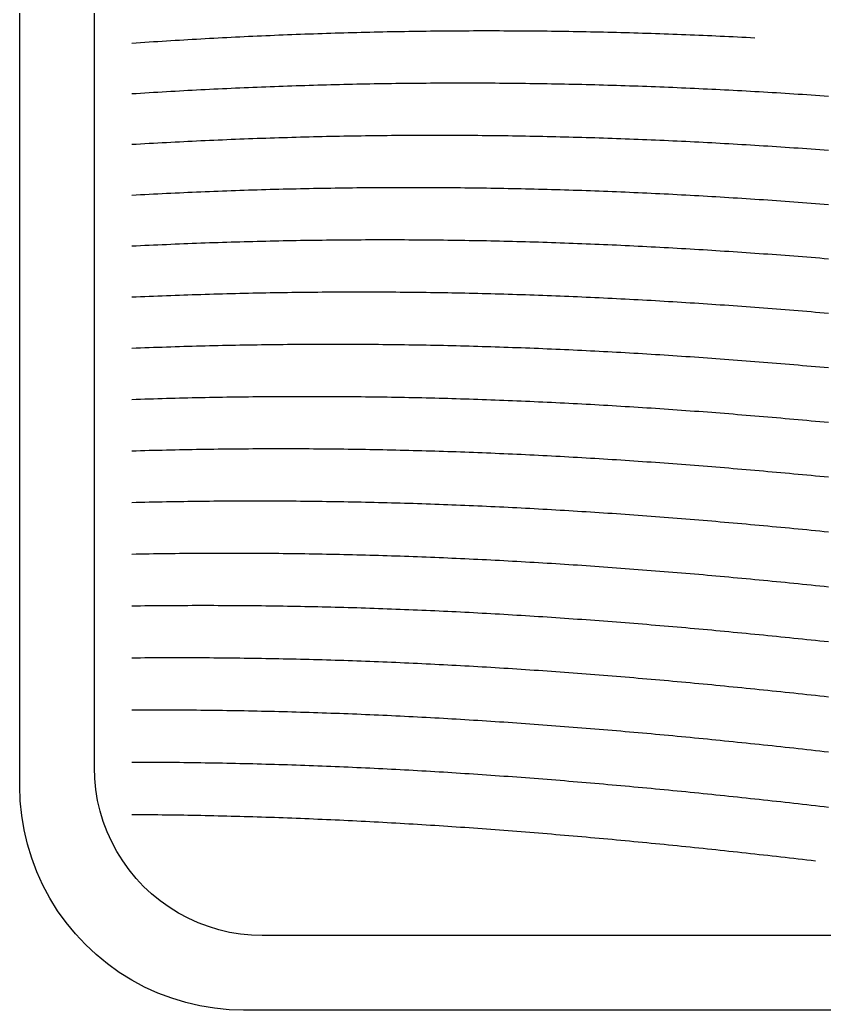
# Model space of a CAD drawing. Header units: millimetres. Extents: x 7 to 193, y 7 to 313.
# Drawn here: x 7 to 50.1, y 7 to 60.1 of the extents above; entities that cross this region are included whole.
import ezdxf

# ---------------------------------------------------------------- set-up
doc = ezdxf.new("R2010")
doc.units = ezdxf.units.MM
doc.layers.add('STUDY_GUIDES', color=7, linetype='Continuous')

msp = doc.modelspace()

# ---------------------------------------------------------------- linework, layer by layer
at = {"layer": 'STUDY_GUIDES'}
for points in [[(181, 7), (19, 7), (18.2152, 7.0257), (17.4337, 7.1027), (16.6589, 7.2306), (15.8942, 7.4089), (15.1427, 7.6368), (14.4078, 7.9134), (13.6925, 8.2375), (13, 8.6077), (12.3332, 9.0224), (11.6949, 9.4798), (11.0879, 9.9779), (10.5147, 10.5147), (9.9779, 11.0879), (9.4798, 11.6949), (9.0224, 12.3332), (8.6077, 13), (8.2375, 13.6925), (7.9134, 14.4078), (7.6368, 15.1427), (7.4089, 15.8942), (7.2306, 16.6589), (7.1027, 17.4337), (7.0257, 18.2152), (7, 19), (7, 301)], [(180, 11), (20, 11), (19.4114, 11.0193), (18.8253, 11.077), (18.2442, 11.1729), (17.6706, 11.3067), (17.107, 11.4776), (16.5558, 11.6851), (16.0194, 11.9281), (15.5, 12.2058), (14.9999, 12.5168), (14.5211, 12.8598), (14.0659, 13.2334), (13.636, 13.636), (13.2334, 14.0659), (12.8598, 14.5211), (12.5168, 14.9999), (12.2058, 15.5), (11.9281, 16.0194), (11.6851, 16.5558), (11.4776, 17.107), (11.3067, 17.6706), (11.1729, 18.2442), (11.077, 18.8253), (11.0193, 19.4114), (11, 20), (11, 300)], [(13, 58.8337), (13.232, 58.8494), (13.464, 58.8649), (13.696, 58.8803), (13.928, 58.8955), (14.16, 58.9105), (14.392, 58.9253), (14.624, 58.94), (14.856, 58.9545), (15.088, 58.9688), (15.32, 58.9829), (15.552, 58.9969), (15.784, 59.0106), (16.016, 59.0242), (16.248, 59.0376), (16.48, 59.0508), (16.712, 59.0639), (16.944, 59.0767), (17.176, 59.0894), (17.408, 59.1019), (17.64, 59.1142), (17.872, 59.1264), (18.104, 59.1383), (18.336, 59.15), (18.568, 59.1616), (18.8, 59.173), (19.032, 59.1842), (19.264, 59.1952), (19.496, 59.206), (19.728, 59.2166), (19.96, 59.2271), (20.192, 59.2373), (20.424, 59.2474), (20.656, 59.2572), (20.888, 59.2669), (21.12, 59.2764), (21.352, 59.2857), (21.584, 59.2948), (21.816, 59.3037), (22.048, 59.3124), (22.28, 59.3209), (22.512, 59.3293), (22.744, 59.3374), (22.976, 59.3453), (23.208, 59.3531), (23.44, 59.3606), (23.672, 59.368), (23.904, 59.3751), (24.136, 59.3821), (24.368, 59.3888), (24.6, 59.3954), (24.832, 59.4018), (25.064, 59.4079), (25.296, 59.4139), (25.528, 59.4197), (25.76, 59.4253), (25.992, 59.4306), (26.224, 59.4358), (26.456, 59.4408), (26.688, 59.4456), (26.92, 59.4501), (27.152, 59.4545), (27.384, 59.4587), (27.616, 59.4627), (27.848, 59.4664), (28.08, 59.47), (28.312, 59.4734), (28.544, 59.4766), (28.776, 59.4795), (29.008, 59.4823), (29.24, 59.4849), (29.472, 59.4873), (29.704, 59.4894), (29.936, 59.4914), (30.168, 59.4932), (30.4, 59.4947), (30.632, 59.4961), (30.864, 59.4972), (31.096, 59.4982), (31.328, 59.4989), (31.56, 59.4995), (31.792, 59.4998), (32.024, 59.5), (32.256, 59.4999), (32.488, 59.4997), (32.72, 59.4992), (32.952, 59.4986), (33.184, 59.4977), (33.416, 59.4966), (33.648, 59.4954), (33.88, 59.4939), (34.112, 59.4922), (34.344, 59.4904), (34.576, 59.4883), (34.808, 59.486), (35.04, 59.4835), (35.272, 59.4809), (35.504, 59.478), (35.736, 59.4749), (35.968, 59.4716), (36.2, 59.4681), (36.432, 59.4645), (36.664, 59.4606), (36.896, 59.4565), (37.128, 59.4522), (37.36, 59.4477), (37.592, 59.443), (37.824, 59.4381), (38.056, 59.4331), (38.288, 59.4278), (38.52, 59.4223), (38.752, 59.4166), (38.984, 59.4107), (39.216, 59.4047), (39.448, 59.3984), (39.68, 59.3919), (39.912, 59.3853), (40.144, 59.3784), (40.376, 59.3713), (40.608, 59.3641), (40.84, 59.3566), (41.072, 59.349), (41.304, 59.3411), (41.536, 59.3331), (41.768, 59.3248), (42, 59.3164), (42.232, 59.3078), (42.464, 59.299), (42.696, 59.29), (42.928, 59.2808), (43.16, 59.2714), (43.392, 59.2618), (43.624, 59.252), (43.856, 59.242), (44.088, 59.2319), (44.32, 59.2215), (44.552, 59.211), (44.784, 59.2002), (45.016, 59.1893), (45.248, 59.1782), (45.48, 59.1669), (45.712, 59.1555), (45.944, 59.1438), (46.176, 59.1319), (46.408, 59.1199)], [(13, 56.1249), (13.232, 56.1395), (13.464, 56.154), (13.696, 56.1683), (13.928, 56.1825), (14.16, 56.1964), (14.392, 56.2102), (14.624, 56.2238), (14.856, 56.2372), (15.088, 56.2504), (15.32, 56.2635), (15.552, 56.2763), (15.784, 56.289), (16.016, 56.3015), (16.248, 56.3138), (16.48, 56.326), (16.712, 56.3379), (16.944, 56.3497), (17.176, 56.3613), (17.408, 56.3726), (17.64, 56.3838), (17.872, 56.3948), (18.104, 56.4057), (18.336, 56.4163), (18.568, 56.4267), (18.8, 56.437), (19.032, 56.4471), (19.264, 56.4569), (19.496, 56.4666), (19.728, 56.4761), (19.96, 56.4854), (20.192, 56.4945), (20.424, 56.5034), (20.656, 56.5121), (20.888, 56.5207), (21.12, 56.529), (21.352, 56.5371), (21.584, 56.5451), (21.816, 56.5528), (22.048, 56.5604), (22.28, 56.5677), (22.512, 56.5749), (22.744, 56.5819), (22.976, 56.5886), (23.208, 56.5952), (23.44, 56.6016), (23.672, 56.6077), (23.904, 56.6137), (24.136, 56.6195), (24.368, 56.6251), (24.6, 56.6305), (24.832, 56.6356), (25.064, 56.6406), (25.296, 56.6454), (25.528, 56.65), (25.76, 56.6544), (25.992, 56.6586), (26.224, 56.6625), (26.456, 56.6663), (26.688, 56.6699), (26.92, 56.6733), (27.152, 56.6765), (27.384, 56.6795), (27.616, 56.6822), (27.848, 56.6848), (28.08, 56.6872), (28.312, 56.6894), (28.544, 56.6913), (28.776, 56.6931), (29.008, 56.6947), (29.24, 56.696), (29.472, 56.6972), (29.704, 56.6982), (29.936, 56.6989), (30.168, 56.6995), (30.4, 56.6998), (30.632, 56.7), (30.864, 56.6999), (31.096, 56.6997), (31.328, 56.6992), (31.56, 56.6986), (31.792, 56.6977), (32.024, 56.6967), (32.256, 56.6954), (32.488, 56.694), (32.72, 56.6923), (32.952, 56.6904), (33.184, 56.6884), (33.416, 56.6861), (33.648, 56.6836), (33.88, 56.6809), (34.112, 56.6781), (34.344, 56.675), (34.576, 56.6717), (34.808, 56.6682), (35.04, 56.6646), (35.272, 56.6607), (35.504, 56.6566), (35.736, 56.6523), (35.968, 56.6479), (36.2, 56.6432), (36.432, 56.6383), (36.664, 56.6332), (36.896, 56.628), (37.128, 56.6225), (37.36, 56.6168), (37.592, 56.6109), (37.824, 56.6049), (38.056, 56.5986), (38.288, 56.5921), (38.52, 56.5855), (38.752, 56.5786), (38.984, 56.5716), (39.216, 56.5643), (39.448, 56.5569), (39.68, 56.5492), (39.912, 56.5414), (40.144, 56.5333), (40.376, 56.5251), (40.608, 56.5167), (40.84, 56.5081), (41.072, 56.4993), (41.304, 56.4902), (41.536, 56.4811), (41.768, 56.4717), (42, 56.4621), (42.232, 56.4523), (42.464, 56.4423), (42.696, 56.4322), (42.928, 56.4218), (43.16, 56.4113), (43.392, 56.4006), (43.624, 56.3897), (43.856, 56.3786), (44.088, 56.3673), (44.32, 56.3558), (44.552, 56.3442), (44.784, 56.3323), (45.016, 56.3203), (45.248, 56.3081), (45.48, 56.2957), (45.712, 56.2831), (45.944, 56.2703), (46.176, 56.2573), (46.408, 56.2442), (46.64, 56.2309), (46.872, 56.2174), (47.104, 56.2037), (47.336, 56.1899), (47.568, 56.1758), (47.8, 56.1616), (48.032, 56.1472), (48.264, 56.1326), (48.496, 56.1179), (48.728, 56.103), (48.96, 56.0879), (49.192, 56.0726), (49.424, 56.0572), (49.656, 56.0415), (49.888, 56.0257), (50.12, 56.0098), (50.352, 55.9936)], [(13, 53.4098), (13.232, 53.4234), (13.464, 53.4368), (13.696, 53.45), (13.928, 53.4631), (14.16, 53.4759), (14.392, 53.4886), (14.624, 53.5011), (14.856, 53.5135), (15.088, 53.5256), (15.32, 53.5375), (15.552, 53.5493), (15.784, 53.5609), (16.016, 53.5723), (16.248, 53.5835), (16.48, 53.5945), (16.712, 53.6053), (16.944, 53.616), (17.176, 53.6264), (17.408, 53.6367), (17.64, 53.6467), (17.872, 53.6566), (18.104, 53.6663), (18.336, 53.6758), (18.568, 53.6851), (18.8, 53.6942), (19.032, 53.7031), (19.264, 53.7119), (19.496, 53.7204), (19.728, 53.7287), (19.96, 53.7369), (20.192, 53.7448), (20.424, 53.7526), (20.656, 53.7602), (20.888, 53.7675), (21.12, 53.7747), (21.352, 53.7816), (21.584, 53.7884), (21.816, 53.795), (22.048, 53.8014), (22.28, 53.8076), (22.512, 53.8135), (22.744, 53.8193), (22.976, 53.8249), (23.208, 53.8303), (23.44, 53.8355), (23.672, 53.8405), (23.904, 53.8453), (24.136, 53.8499), (24.368, 53.8542), (24.6, 53.8584), (24.832, 53.8624), (25.064, 53.8662), (25.296, 53.8698), (25.528, 53.8732), (25.76, 53.8764), (25.992, 53.8794), (26.224, 53.8821), (26.456, 53.8847), (26.688, 53.8871), (26.92, 53.8893), (27.152, 53.8913), (27.384, 53.893), (27.616, 53.8946), (27.848, 53.896), (28.08, 53.8972), (28.312, 53.8981), (28.544, 53.8989), (28.776, 53.8995), (29.008, 53.8998), (29.24, 53.9), (29.472, 53.8999), (29.704, 53.8997), (29.936, 53.8993), (30.168, 53.8986), (30.4, 53.8978), (30.632, 53.8967), (30.864, 53.8955), (31.096, 53.894), (31.328, 53.8923), (31.56, 53.8905), (31.792, 53.8884), (32.024, 53.8862), (32.256, 53.8837), (32.488, 53.881), (32.72, 53.8782), (32.952, 53.8751), (33.184, 53.8718), (33.416, 53.8684), (33.648, 53.8647), (33.88, 53.8608), (34.112, 53.8567), (34.344, 53.8525), (34.576, 53.848), (34.808, 53.8433), (35.04, 53.8385), (35.272, 53.8334), (35.504, 53.8281), (35.736, 53.8227), (35.968, 53.817), (36.2, 53.8111), (36.432, 53.8051), (36.664, 53.7988), (36.896, 53.7923), (37.128, 53.7857), (37.36, 53.7788), (37.592, 53.7718), (37.824, 53.7645), (38.056, 53.7571), (38.288, 53.7495), (38.52, 53.7416), (38.752, 53.7336), (38.984, 53.7254), (39.216, 53.7169), (39.448, 53.7083), (39.68, 53.6995), (39.912, 53.6905), (40.144, 53.6813), (40.376, 53.672), (40.608, 53.6624), (40.84, 53.6526), (41.072, 53.6427), (41.304, 53.6325), (41.536, 53.6222), (41.768, 53.6116), (42, 53.6009), (42.232, 53.59), (42.464, 53.5789), (42.696, 53.5677), (42.928, 53.5562), (43.16, 53.5445), (43.392, 53.5327), (43.624, 53.5207), (43.856, 53.5084), (44.088, 53.4961), (44.32, 53.4835), (44.552, 53.4707), (44.784, 53.4578), (45.016, 53.4446), (45.248, 53.4313), (45.48, 53.4178), (45.712, 53.4042), (45.944, 53.3903), (46.176, 53.3763), (46.408, 53.3621), (46.64, 53.3477), (46.872, 53.3331), (47.104, 53.3184), (47.336, 53.3034), (47.568, 53.2884), (47.8, 53.2731), (48.032, 53.2576), (48.264, 53.242), (48.496, 53.2262), (48.728, 53.2103), (48.96, 53.1941), (49.192, 53.1778), (49.424, 53.1614), (49.656, 53.1447), (49.888, 53.1279), (50.12, 53.111), (50.352, 53.0938)], [(13, 50.6882), (13.232, 50.7007), (13.464, 50.7131), (13.696, 50.7252), (13.928, 50.7372), (14.16, 50.7489), (14.392, 50.7605), (14.624, 50.7719), (14.856, 50.7831), (15.088, 50.7942), (15.32, 50.805), (15.552, 50.8156), (15.784, 50.8261), (16.016, 50.8364), (16.248, 50.8464), (16.48, 50.8563), (16.712, 50.866), (16.944, 50.8755), (17.176, 50.8848), (17.408, 50.8939), (17.64, 50.9029), (17.872, 50.9116), (18.104, 50.9201), (18.336, 50.9285), (18.568, 50.9366), (18.8, 50.9446), (19.032, 50.9523), (19.264, 50.9599), (19.496, 50.9673), (19.728, 50.9745), (19.96, 50.9814), (20.192, 50.9882), (20.424, 50.9948), (20.656, 51.0012), (20.888, 51.0074), (21.12, 51.0134), (21.352, 51.0191), (21.584, 51.0247), (21.816, 51.0301), (22.048, 51.0353), (22.28, 51.0403), (22.512, 51.0451), (22.744, 51.0497), (22.976, 51.0541), (23.208, 51.0583), (23.44, 51.0623), (23.672, 51.0661), (23.904, 51.0697), (24.136, 51.0731), (24.368, 51.0763), (24.6, 51.0793), (24.832, 51.0821), (25.064, 51.0846), (25.296, 51.087), (25.528, 51.0892), (25.76, 51.0912), (25.992, 51.093), (26.224, 51.0946), (26.456, 51.096), (26.688, 51.0971), (26.92, 51.0981), (27.152, 51.0989), (27.384, 51.0995), (27.616, 51.0998), (27.848, 51.1), (28.08, 51.1), (28.312, 51.0997), (28.544, 51.0993), (28.776, 51.0986), (29.008, 51.0978), (29.24, 51.0967), (29.472, 51.0955), (29.704, 51.0941), (29.936, 51.0924), (30.168, 51.0905), (30.4, 51.0885), (30.632, 51.0862), (30.864, 51.0838), (31.096, 51.0811), (31.328, 51.0783), (31.56, 51.0752), (31.792, 51.0719), (32.024, 51.0685), (32.256, 51.0648), (32.488, 51.0609), (32.72, 51.0569), (32.952, 51.0526), (33.184, 51.0481), (33.416, 51.0435), (33.648, 51.0386), (33.88, 51.0336), (34.112, 51.0283), (34.344, 51.0228), (34.576, 51.0172), (34.808, 51.0113), (35.04, 51.0053), (35.272, 50.999), (35.504, 50.9925), (35.736, 50.9859), (35.968, 50.979), (36.2, 50.972), (36.432, 50.9648), (36.664, 50.9573), (36.896, 50.9497), (37.128, 50.9419), (37.36, 50.9338), (37.592, 50.9256), (37.824, 50.9172), (38.056, 50.9086), (38.288, 50.8998), (38.52, 50.8908), (38.752, 50.8816), (38.984, 50.8723), (39.216, 50.8627), (39.448, 50.8529), (39.68, 50.843), (39.912, 50.8328), (40.144, 50.8225), (40.376, 50.812), (40.608, 50.8013), (40.84, 50.7904), (41.072, 50.7793), (41.304, 50.768), (41.536, 50.7566), (41.768, 50.7449), (42, 50.7331), (42.232, 50.721), (42.464, 50.7088), (42.696, 50.6964), (42.928, 50.6839), (43.16, 50.6711), (43.392, 50.6582), (43.624, 50.645), (43.856, 50.6317), (44.088, 50.6183), (44.32, 50.6046), (44.552, 50.5907), (44.784, 50.5767), (45.016, 50.5625), (45.248, 50.5481), (45.48, 50.5336), (45.712, 50.5188), (45.944, 50.5039), (46.176, 50.4888), (46.408, 50.4736), (46.64, 50.4581), (46.872, 50.4425), (47.104, 50.4267), (47.336, 50.4108), (47.568, 50.3947), (47.8, 50.3784), (48.032, 50.3619), (48.264, 50.3453), (48.496, 50.3285), (48.728, 50.3115), (48.96, 50.2944), (49.192, 50.2771), (49.424, 50.2596), (49.656, 50.242), (49.888, 50.2242), (50.12, 50.2062), (50.352, 50.1881)], [(13, 47.9602), (13.232, 47.9716), (13.464, 47.9828), (13.696, 47.9938), (13.928, 48.0046), (14.16, 48.0153), (14.392, 48.0258), (14.624, 48.036), (14.856, 48.0461), (15.088, 48.056), (15.32, 48.0657), (15.552, 48.0752), (15.784, 48.0845), (16.016, 48.0937), (16.248, 48.1026), (16.48, 48.1113), (16.712, 48.1199), (16.944, 48.1282), (17.176, 48.1364), (17.408, 48.1443), (17.64, 48.1521), (17.872, 48.1597), (18.104, 48.1671), (18.336, 48.1742), (18.568, 48.1812), (18.8, 48.188), (19.032, 48.1946), (19.264, 48.201), (19.496, 48.2072), (19.728, 48.2132), (19.96, 48.219), (20.192, 48.2246), (20.424, 48.23), (20.656, 48.2352), (20.888, 48.2402), (21.12, 48.245), (21.352, 48.2496), (21.584, 48.254), (21.816, 48.2582), (22.048, 48.2622), (22.28, 48.266), (22.512, 48.2696), (22.744, 48.273), (22.976, 48.2762), (23.208, 48.2792), (23.44, 48.282), (23.672, 48.2846), (23.904, 48.287), (24.136, 48.2892), (24.368, 48.2911), (24.6, 48.2929), (24.832, 48.2945), (25.064, 48.2959), (25.296, 48.2971), (25.528, 48.2981), (25.76, 48.2989), (25.992, 48.2994), (26.224, 48.2998), (26.456, 48.3), (26.688, 48.3), (26.92, 48.2997), (27.152, 48.2993), (27.384, 48.2987), (27.616, 48.2978), (27.848, 48.2968), (28.08, 48.2955), (28.312, 48.2941), (28.544, 48.2925), (28.776, 48.2906), (29.008, 48.2886), (29.24, 48.2863), (29.472, 48.2839), (29.704, 48.2812), (29.936, 48.2784), (30.168, 48.2753), (30.4, 48.272), (30.632, 48.2686), (30.864, 48.2649), (31.096, 48.2611), (31.328, 48.257), (31.56, 48.2528), (31.792, 48.2483), (32.024, 48.2436), (32.256, 48.2388), (32.488, 48.2337), (32.72, 48.2285), (32.952, 48.223), (33.184, 48.2174), (33.416, 48.2115), (33.648, 48.2054), (33.88, 48.1992), (34.112, 48.1928), (34.344, 48.1861), (34.576, 48.1793), (34.808, 48.1722), (35.04, 48.165), (35.272, 48.1576), (35.504, 48.1499), (35.736, 48.1421), (35.968, 48.1341), (36.2, 48.1259), (36.432, 48.1175), (36.664, 48.1089), (36.896, 48.1001), (37.128, 48.0911), (37.36, 48.0819), (37.592, 48.0726), (37.824, 48.063), (38.056, 48.0532), (38.288, 48.0433), (38.52, 48.0332), (38.752, 48.0228), (38.984, 48.0123), (39.216, 48.0016), (39.448, 47.9907), (39.68, 47.9796), (39.912, 47.9684), (40.144, 47.9569), (40.376, 47.9453), (40.608, 47.9334), (40.84, 47.9214), (41.072, 47.9092), (41.304, 47.8968), (41.536, 47.8843), (41.768, 47.8715), (42, 47.8586), (42.232, 47.8455), (42.464, 47.8322), (42.696, 47.8187), (42.928, 47.805), (43.16, 47.7912), (43.392, 47.7772), (43.624, 47.763), (43.856, 47.7486), (44.088, 47.734), (44.32, 47.7193), (44.552, 47.7044), (44.784, 47.6893), (45.016, 47.6741), (45.248, 47.6586), (45.48, 47.643), (45.712, 47.6272), (45.944, 47.6113), (46.176, 47.5952), (46.408, 47.5789), (46.64, 47.5624), (46.872, 47.5458), (47.104, 47.529), (47.336, 47.512), (47.568, 47.4949), (47.8, 47.4776), (48.032, 47.4601), (48.264, 47.4425), (48.496, 47.4247), (48.728, 47.4068), (48.96, 47.3887), (49.192, 47.3704), (49.424, 47.3519), (49.656, 47.3333), (49.888, 47.3146), (50.12, 47.2957), (50.352, 47.2766)], [(13, 45.2254), (13.232, 45.2357), (13.464, 45.2458), (13.696, 45.2557), (13.928, 45.2654), (14.16, 45.2749), (14.392, 45.2842), (14.624, 45.2934), (14.856, 45.3023), (15.088, 45.3111), (15.32, 45.3196), (15.552, 45.328), (15.784, 45.3361), (16.016, 45.3441), (16.248, 45.3519), (16.48, 45.3594), (16.712, 45.3668), (16.944, 45.374), (17.176, 45.381), (17.408, 45.3878), (17.64, 45.3944), (17.872, 45.4008), (18.104, 45.407), (18.336, 45.413), (18.568, 45.4188), (18.8, 45.4244), (19.032, 45.4298), (19.264, 45.435), (19.496, 45.44), (19.728, 45.4448), (19.96, 45.4494), (20.192, 45.4538), (20.424, 45.458), (20.656, 45.4621), (20.888, 45.4659), (21.12, 45.4695), (21.352, 45.4729), (21.584, 45.4761), (21.816, 45.4791), (22.048, 45.4819), (22.28, 45.4845), (22.512, 45.4869), (22.744, 45.4891), (22.976, 45.4911), (23.208, 45.4929), (23.44, 45.4945), (23.672, 45.4959), (23.904, 45.4971), (24.136, 45.4981), (24.368, 45.4988), (24.6, 45.4994), (24.832, 45.4998), (25.064, 45.5), (25.296, 45.5), (25.528, 45.4997), (25.76, 45.4993), (25.992, 45.4987), (26.224, 45.4979), (26.456, 45.4968), (26.688, 45.4956), (26.92, 45.4941), (27.152, 45.4925), (27.384, 45.4907), (27.616, 45.4886), (27.848, 45.4864), (28.08, 45.4839), (28.312, 45.4813), (28.544, 45.4784), (28.776, 45.4754), (29.008, 45.4721), (29.24, 45.4687), (29.472, 45.465), (29.704, 45.4612), (29.936, 45.4571), (30.168, 45.4529), (30.4, 45.4484), (30.632, 45.4438), (30.864, 45.4389), (31.096, 45.4339), (31.328, 45.4286), (31.56, 45.4232), (31.792, 45.4175), (32.024, 45.4117), (32.256, 45.4056), (32.488, 45.3994), (32.72, 45.393), (32.952, 45.3863), (33.184, 45.3795), (33.416, 45.3725), (33.648, 45.3652), (33.88, 45.3578), (34.112, 45.3502), (34.344, 45.3424), (34.576, 45.3344), (34.808, 45.3262), (35.04, 45.3178), (35.272, 45.3092), (35.504, 45.3004), (35.736, 45.2914), (35.968, 45.2822), (36.2, 45.2729), (36.432, 45.2633), (36.664, 45.2536), (36.896, 45.2436), (37.128, 45.2335), (37.36, 45.2232), (37.592, 45.2127), (37.824, 45.202), (38.056, 45.1911), (38.288, 45.18), (38.52, 45.1687), (38.752, 45.1573), (38.984, 45.1456), (39.216, 45.1338), (39.448, 45.1218), (39.68, 45.1096), (39.912, 45.0972), (40.144, 45.0847), (40.376, 45.0719), (40.608, 45.059), (40.84, 45.0459), (41.072, 45.0326), (41.304, 45.0191), (41.536, 45.0055), (41.768, 44.9916), (42, 44.9776), (42.232, 44.9634), (42.464, 44.949), (42.696, 44.9345), (42.928, 44.9198), (43.16, 44.9049), (43.392, 44.8898), (43.624, 44.8745), (43.856, 44.8591), (44.088, 44.8435), (44.32, 44.8277), (44.552, 44.8118), (44.784, 44.7957), (45.016, 44.7794), (45.248, 44.7629), (45.48, 44.7463), (45.712, 44.7295), (45.944, 44.7126), (46.176, 44.6954), (46.408, 44.6782), (46.64, 44.6607), (46.872, 44.6431), (47.104, 44.6253), (47.336, 44.6073), (47.568, 44.5892), (47.8, 44.571), (48.032, 44.5525), (48.264, 44.5339), (48.496, 44.5152), (48.728, 44.4963), (48.96, 44.4772), (49.192, 44.458), (49.424, 44.4386), (49.656, 44.4191), (49.888, 44.3994), (50.12, 44.3796), (50.352, 44.3596)], [(13, 42.4839), (13.232, 42.4931), (13.464, 42.502), (13.696, 42.5108), (13.928, 42.5193), (14.16, 42.5277), (14.392, 42.5359), (14.624, 42.5438), (14.856, 42.5516), (15.088, 42.5592), (15.32, 42.5666), (15.552, 42.5738), (15.784, 42.5808), (16.016, 42.5876), (16.248, 42.5942), (16.48, 42.6006), (16.712, 42.6068), (16.944, 42.6128), (17.176, 42.6186), (17.408, 42.6242), (17.64, 42.6296), (17.872, 42.6348), (18.104, 42.6399), (18.336, 42.6447), (18.568, 42.6493), (18.8, 42.6537), (19.032, 42.6579), (19.264, 42.6619), (19.496, 42.6657), (19.728, 42.6694), (19.96, 42.6728), (20.192, 42.676), (20.424, 42.679), (20.656, 42.6818), (20.888, 42.6844), (21.12, 42.6868), (21.352, 42.689), (21.584, 42.691), (21.816, 42.6928), (22.048, 42.6944), (22.28, 42.6958), (22.512, 42.697), (22.744, 42.698), (22.976, 42.6988), (23.208, 42.6994), (23.44, 42.6998), (23.672, 42.7), (23.904, 42.7), (24.136, 42.6997), (24.368, 42.6993), (24.6, 42.6987), (24.832, 42.6979), (25.064, 42.6969), (25.296, 42.6956), (25.528, 42.6942), (25.76, 42.6926), (25.992, 42.6907), (26.224, 42.6887), (26.456, 42.6865), (26.688, 42.684), (26.92, 42.6814), (27.152, 42.6785), (27.384, 42.6755), (27.616, 42.6723), (27.848, 42.6688), (28.08, 42.6652), (28.312, 42.6613), (28.544, 42.6573), (28.776, 42.653), (29.008, 42.6486), (29.24, 42.6439), (29.472, 42.6391), (29.704, 42.634), (29.936, 42.6288), (30.168, 42.6234), (30.4, 42.6177), (30.632, 42.6119), (30.864, 42.6058), (31.096, 42.5996), (31.328, 42.5932), (31.56, 42.5865), (31.792, 42.5797), (32.024, 42.5727), (32.256, 42.5655), (32.488, 42.558), (32.72, 42.5504), (32.952, 42.5426), (33.184, 42.5346), (33.416, 42.5264), (33.648, 42.518), (33.88, 42.5094), (34.112, 42.5007), (34.344, 42.4917), (34.576, 42.4825), (34.808, 42.4732), (35.04, 42.4636), (35.272, 42.4539), (35.504, 42.4439), (35.736, 42.4338), (35.968, 42.4235), (36.2, 42.413), (36.432, 42.4023), (36.664, 42.3914), (36.896, 42.3804), (37.128, 42.3691), (37.36, 42.3576), (37.592, 42.346), (37.824, 42.3342), (38.056, 42.3222), (38.288, 42.31), (38.52, 42.2976), (38.752, 42.2851), (38.984, 42.2723), (39.216, 42.2594), (39.448, 42.2463), (39.68, 42.233), (39.912, 42.2195), (40.144, 42.2059), (40.376, 42.1921), (40.608, 42.1781), (40.84, 42.1639), (41.072, 42.1495), (41.304, 42.135), (41.536, 42.1202), (41.768, 42.1053), (42, 42.0903), (42.232, 42.075), (42.464, 42.0596), (42.696, 42.044), (42.928, 42.0283), (43.16, 42.0123), (43.392, 41.9962), (43.624, 41.9799), (43.856, 41.9635), (44.088, 41.9469), (44.32, 41.9301), (44.552, 41.9131), (44.784, 41.896), (45.016, 41.8787), (45.248, 41.8613), (45.48, 41.8436), (45.712, 41.8259), (45.944, 41.8079), (46.176, 41.7898), (46.408, 41.7715), (46.64, 41.7531), (46.872, 41.7345), (47.104, 41.7158), (47.336, 41.6969), (47.568, 41.6778), (47.8, 41.6586), (48.032, 41.6392), (48.264, 41.6197), (48.496, 41.6), (48.728, 41.5802), (48.96, 41.5602), (49.192, 41.5401), (49.424, 41.5198), (49.656, 41.4993), (49.888, 41.4788), (50.12, 41.458), (50.352, 41.4372)], [(13, 39.7356), (13.232, 39.7436), (13.464, 39.7514), (13.696, 39.759), (13.928, 39.7664), (14.16, 39.7736), (14.392, 39.7806), (14.624, 39.7874), (14.856, 39.794), (15.088, 39.8004), (15.32, 39.8066), (15.552, 39.8126), (15.784, 39.8184), (16.016, 39.824), (16.248, 39.8295), (16.48, 39.8347), (16.712, 39.8397), (16.944, 39.8445), (17.176, 39.8491), (17.408, 39.8536), (17.64, 39.8578), (17.872, 39.8618), (18.104, 39.8656), (18.336, 39.8692), (18.568, 39.8727), (18.8, 39.8759), (19.032, 39.8789), (19.264, 39.8817), (19.496, 39.8843), (19.728, 39.8867), (19.96, 39.889), (20.192, 39.891), (20.424, 39.8928), (20.656, 39.8944), (20.888, 39.8958), (21.12, 39.897), (21.352, 39.898), (21.584, 39.8988), (21.816, 39.8994), (22.048, 39.8998), (22.28, 39.9), (22.512, 39.9), (22.744, 39.8998), (22.976, 39.8993), (23.208, 39.8987), (23.44, 39.8979), (23.672, 39.8969), (23.904, 39.8957), (24.136, 39.8942), (24.368, 39.8926), (24.6, 39.8908), (24.832, 39.8888), (25.064, 39.8865), (25.296, 39.8841), (25.528, 39.8815), (25.76, 39.8786), (25.992, 39.8756), (26.224, 39.8724), (26.456, 39.8689), (26.688, 39.8653), (26.92, 39.8614), (27.152, 39.8574), (27.384, 39.8532), (27.616, 39.8487), (27.848, 39.8441), (28.08, 39.8392), (28.312, 39.8342), (28.544, 39.829), (28.776, 39.8235), (29.008, 39.8179), (29.24, 39.8121), (29.472, 39.806), (29.704, 39.7998), (29.936, 39.7934), (30.168, 39.7867), (30.4, 39.7799), (30.632, 39.7729), (30.864, 39.7657), (31.096, 39.7583), (31.328, 39.7507), (31.56, 39.7429), (31.792, 39.7349), (32.024, 39.7267), (32.256, 39.7183), (32.488, 39.7097), (32.72, 39.7009), (32.952, 39.692), (33.184, 39.6828), (33.416, 39.6735), (33.648, 39.6639), (33.88, 39.6542), (34.112, 39.6443), (34.344, 39.6341), (34.576, 39.6238), (34.808, 39.6133), (35.04, 39.6026), (35.272, 39.5918), (35.504, 39.5807), (35.736, 39.5695), (35.968, 39.558), (36.2, 39.5464), (36.432, 39.5346), (36.664, 39.5226), (36.896, 39.5104), (37.128, 39.498), (37.36, 39.4855), (37.592, 39.4727), (37.824, 39.4598), (38.056, 39.4467), (38.288, 39.4334), (38.52, 39.42), (38.752, 39.4063), (38.984, 39.3925), (39.216, 39.3785), (39.448, 39.3643), (39.68, 39.35), (39.912, 39.3354), (40.144, 39.3207), (40.376, 39.3058), (40.608, 39.2908), (40.84, 39.2755), (41.072, 39.2601), (41.304, 39.2445), (41.536, 39.2288), (41.768, 39.2128), (42, 39.1967), (42.232, 39.1804), (42.464, 39.164), (42.696, 39.1474), (42.928, 39.1306), (43.16, 39.1137), (43.392, 39.0965), (43.624, 39.0793), (43.856, 39.0618), (44.088, 39.0442), (44.32, 39.0264), (44.552, 39.0085), (44.784, 38.9904), (45.016, 38.9721), (45.248, 38.9537), (45.48, 38.9351), (45.712, 38.9164), (45.944, 38.8975), (46.176, 38.8784), (46.408, 38.8592), (46.64, 38.8398), (46.872, 38.8203), (47.104, 38.8006), (47.336, 38.7808), (47.568, 38.7608), (47.8, 38.7407), (48.032, 38.7204), (48.264, 38.7), (48.496, 38.6794), (48.728, 38.6587), (48.96, 38.6378), (49.192, 38.6168), (49.424, 38.5956), (49.656, 38.5743), (49.888, 38.5529), (50.12, 38.5313), (50.352, 38.5096)], [(13, 36.9803), (13.232, 36.9871), (13.464, 36.9938), (13.696, 37.0002), (13.928, 37.0064), (14.16, 37.0124), (14.392, 37.0182), (14.624, 37.0239), (14.856, 37.0293), (15.088, 37.0345), (15.32, 37.0395), (15.552, 37.0444), (15.784, 37.049), (16.016, 37.0534), (16.248, 37.0577), (16.48, 37.0617), (16.712, 37.0655), (16.944, 37.0691), (17.176, 37.0726), (17.408, 37.0758), (17.64, 37.0788), (17.872, 37.0816), (18.104, 37.0843), (18.336, 37.0867), (18.568, 37.0889), (18.8, 37.0909), (19.032, 37.0927), (19.264, 37.0943), (19.496, 37.0957), (19.728, 37.097), (19.96, 37.098), (20.192, 37.0988), (20.424, 37.0994), (20.656, 37.0998), (20.888, 37.1), (21.12, 37.1), (21.352, 37.0998), (21.584, 37.0994), (21.816, 37.0988), (22.048, 37.0979), (22.28, 37.0969), (22.512, 37.0957), (22.744, 37.0943), (22.976, 37.0927), (23.208, 37.0909), (23.44, 37.0888), (23.672, 37.0866), (23.904, 37.0842), (24.136, 37.0816), (24.368, 37.0787), (24.6, 37.0757), (24.832, 37.0725), (25.064, 37.069), (25.296, 37.0654), (25.528, 37.0616), (25.76, 37.0575), (25.992, 37.0533), (26.224, 37.0489), (26.456, 37.0442), (26.688, 37.0394), (26.92, 37.0344), (27.152, 37.0291), (27.384, 37.0237), (27.616, 37.0181), (27.848, 37.0123), (28.08, 37.0062), (28.312, 37), (28.544, 36.9936), (28.776, 36.987), (29.008, 36.9801), (29.24, 36.9731), (29.472, 36.9659), (29.704, 36.9585), (29.936, 36.9509), (30.168, 36.9431), (30.4, 36.9351), (30.632, 36.9269), (30.864, 36.9186), (31.096, 36.91), (31.328, 36.9012), (31.56, 36.8923), (31.792, 36.8831), (32.024, 36.8738), (32.256, 36.8642), (32.488, 36.8545), (32.72, 36.8446), (32.952, 36.8345), (33.184, 36.8242), (33.416, 36.8137), (33.648, 36.803), (33.88, 36.7921), (34.112, 36.7811), (34.344, 36.7698), (34.576, 36.7584), (34.808, 36.7468), (35.04, 36.735), (35.272, 36.723), (35.504, 36.7108), (35.736, 36.6984), (35.968, 36.6859), (36.2, 36.6731), (36.432, 36.6602), (36.664, 36.6471), (36.896, 36.6339), (37.128, 36.6204), (37.36, 36.6068), (37.592, 36.5929), (37.824, 36.579), (38.056, 36.5648), (38.288, 36.5504), (38.52, 36.5359), (38.752, 36.5212), (38.984, 36.5063), (39.216, 36.4912), (39.448, 36.476), (39.68, 36.4606), (39.912, 36.445), (40.144, 36.4293), (40.376, 36.4133), (40.608, 36.3972), (40.84, 36.381), (41.072, 36.3645), (41.304, 36.3479), (41.536, 36.3311), (41.768, 36.3142), (42, 36.2971), (42.232, 36.2798), (42.464, 36.2624), (42.696, 36.2448), (42.928, 36.227), (43.16, 36.2091), (43.392, 36.191), (43.624, 36.1727), (43.856, 36.1543), (44.088, 36.1357), (44.32, 36.117), (44.552, 36.0981), (44.784, 36.079), (45.016, 36.0598), (45.248, 36.0405), (45.48, 36.0209), (45.712, 36.0013), (45.944, 35.9814), (46.176, 35.9615), (46.408, 35.9413), (46.64, 35.9211), (46.872, 35.9006), (47.104, 35.8801), (47.336, 35.8594), (47.568, 35.8385), (47.8, 35.8175), (48.032, 35.7963), (48.264, 35.775), (48.496, 35.7536), (48.728, 35.732), (48.96, 35.7103), (49.192, 35.6884), (49.424, 35.6664), (49.656, 35.6442), (49.888, 35.622), (50.12, 35.5996), (50.352, 35.577)], [(13, 34.2181), (13.232, 34.2237), (13.464, 34.2291), (13.696, 34.2344), (13.928, 34.2394), (14.16, 34.2442), (14.392, 34.2489), (14.624, 34.2533), (14.856, 34.2575), (15.088, 34.2616), (15.32, 34.2654), (15.552, 34.269), (15.784, 34.2725), (16.016, 34.2757), (16.248, 34.2787), (16.48, 34.2815), (16.712, 34.2842), (16.944, 34.2866), (17.176, 34.2888), (17.408, 34.2908), (17.64, 34.2927), (17.872, 34.2943), (18.104, 34.2957), (18.336, 34.2969), (18.568, 34.2979), (18.8, 34.2987), (19.032, 34.2994), (19.264, 34.2998), (19.496, 34.3), (19.728, 34.3), (19.96, 34.2998), (20.192, 34.2994), (20.424, 34.2988), (20.656, 34.298), (20.888, 34.297), (21.12, 34.2958), (21.352, 34.2943), (21.584, 34.2927), (21.816, 34.2909), (22.048, 34.2889), (22.28, 34.2867), (22.512, 34.2843), (22.744, 34.2816), (22.976, 34.2788), (23.208, 34.2758), (23.44, 34.2726), (23.672, 34.2691), (23.904, 34.2655), (24.136, 34.2617), (24.368, 34.2577), (24.6, 34.2534), (24.832, 34.249), (25.064, 34.2444), (25.296, 34.2396), (25.528, 34.2345), (25.76, 34.2293), (25.992, 34.2239), (26.224, 34.2183), (26.456, 34.2124), (26.688, 34.2064), (26.92, 34.2002), (27.152, 34.1938), (27.384, 34.1872), (27.616, 34.1804), (27.848, 34.1734), (28.08, 34.1662), (28.312, 34.1588), (28.544, 34.1512), (28.776, 34.1434), (29.008, 34.1354), (29.24, 34.1272), (29.472, 34.1188), (29.704, 34.1103), (29.936, 34.1015), (30.168, 34.0925), (30.4, 34.0834), (30.632, 34.0741), (30.864, 34.0645), (31.096, 34.0548), (31.328, 34.0449), (31.56, 34.0348), (31.792, 34.0245), (32.024, 34.014), (32.256, 34.0033), (32.488, 33.9925), (32.72, 33.9814), (32.952, 33.9702), (33.184, 33.9587), (33.416, 33.9471), (33.648, 33.9353), (33.88, 33.9233), (34.112, 33.9112), (34.344, 33.8988), (34.576, 33.8863), (34.808, 33.8736), (35.04, 33.8606), (35.272, 33.8476), (35.504, 33.8343), (35.736, 33.8208), (35.968, 33.8072), (36.2, 33.7934), (36.432, 33.7794), (36.664, 33.7652), (36.896, 33.7509), (37.128, 33.7364), (37.36, 33.7217), (37.592, 33.7068), (37.824, 33.6917), (38.056, 33.6765), (38.288, 33.6611), (38.52, 33.6455), (38.752, 33.6298), (38.984, 33.6138), (39.216, 33.5977), (39.448, 33.5815), (39.68, 33.565), (39.912, 33.5484), (40.144, 33.5317), (40.376, 33.5147), (40.608, 33.4976), (40.84, 33.4804), (41.072, 33.4629), (41.304, 33.4453), (41.536, 33.4276), (41.768, 33.4096), (42, 33.3915), (42.232, 33.3733), (42.464, 33.3549), (42.696, 33.3363), (42.928, 33.3176), (43.16, 33.2987), (43.392, 33.2796), (43.624, 33.2604), (43.856, 33.2411), (44.088, 33.2216), (44.32, 33.2019), (44.552, 33.1821), (44.784, 33.1621), (45.016, 33.142), (45.248, 33.1217), (45.48, 33.1013), (45.712, 33.0807), (45.944, 33.06), (46.176, 33.0391), (46.408, 33.0181), (46.64, 32.997), (46.872, 32.9757), (47.104, 32.9543), (47.336, 32.9327), (47.568, 32.9109), (47.8, 32.8891), (48.032, 32.8671), (48.264, 32.8449), (48.496, 32.8227), (48.728, 32.8003), (48.96, 32.7777), (49.192, 32.755), (49.424, 32.7322), (49.656, 32.7093), (49.888, 32.6862), (50.12, 32.663), (50.352, 32.6397)], [(13, 31.4487), (13.232, 31.4531), (13.464, 31.4574), (13.696, 31.4614), (13.928, 31.4653), (14.16, 31.4689), (14.392, 31.4723), (14.624, 31.4756), (14.856, 31.4786), (15.088, 31.4815), (15.32, 31.4841), (15.552, 31.4865), (15.784, 31.4888), (16.016, 31.4908), (16.248, 31.4926), (16.48, 31.4942), (16.712, 31.4957), (16.944, 31.4969), (17.176, 31.4979), (17.408, 31.4987), (17.64, 31.4993), (17.872, 31.4998), (18.104, 31.5), (18.336, 31.5), (18.568, 31.4998), (18.8, 31.4994), (19.032, 31.4988), (19.264, 31.498), (19.496, 31.497), (19.728, 31.4958), (19.96, 31.4944), (20.192, 31.4928), (20.424, 31.491), (20.656, 31.489), (20.888, 31.4868), (21.12, 31.4843), (21.352, 31.4817), (21.584, 31.4789), (21.816, 31.4759), (22.048, 31.4727), (22.28, 31.4693), (22.512, 31.4656), (22.744, 31.4618), (22.976, 31.4578), (23.208, 31.4536), (23.44, 31.4492), (23.672, 31.4445), (23.904, 31.4397), (24.136, 31.4347), (24.368, 31.4295), (24.6, 31.4241), (24.832, 31.4184), (25.064, 31.4126), (25.296, 31.4066), (25.528, 31.4004), (25.76, 31.394), (25.992, 31.3874), (26.224, 31.3806), (26.456, 31.3736), (26.688, 31.3664), (26.92, 31.359), (27.152, 31.3514), (27.384, 31.3436), (27.616, 31.3356), (27.848, 31.3275), (28.08, 31.3191), (28.312, 31.3105), (28.544, 31.3018), (28.776, 31.2928), (29.008, 31.2837), (29.24, 31.2744), (29.472, 31.2648), (29.704, 31.2551), (29.936, 31.2452), (30.168, 31.2351), (30.4, 31.2248), (30.632, 31.2143), (30.864, 31.2037), (31.096, 31.1928), (31.328, 31.1818), (31.56, 31.1705), (31.792, 31.1591), (32.024, 31.1475), (32.256, 31.1357), (32.488, 31.1237), (32.72, 31.1116), (32.952, 31.0992), (33.184, 31.0867), (33.416, 31.074), (33.648, 31.0611), (33.88, 31.048), (34.112, 31.0347), (34.344, 31.0213), (34.576, 31.0076), (34.808, 30.9938), (35.04, 30.9798), (35.272, 30.9657), (35.504, 30.9513), (35.736, 30.9368), (35.968, 30.9221), (36.2, 30.9072), (36.432, 30.8922), (36.664, 30.877), (36.896, 30.8616), (37.128, 30.846), (37.36, 30.8303), (37.592, 30.8143), (37.824, 30.7983), (38.056, 30.782), (38.288, 30.7656), (38.52, 30.749), (38.752, 30.7322), (38.984, 30.7153), (39.216, 30.6982), (39.448, 30.6809), (39.68, 30.6635), (39.912, 30.6459), (40.144, 30.6281), (40.376, 30.6102), (40.608, 30.5921), (40.84, 30.5739), (41.072, 30.5555), (41.304, 30.5369), (41.536, 30.5182), (41.768, 30.4993), (42, 30.4802), (42.232, 30.461), (42.464, 30.4417), (42.696, 30.4222), (42.928, 30.4025), (43.16, 30.3827), (43.392, 30.3627), (43.624, 30.3426), (43.856, 30.3224), (44.088, 30.3019), (44.32, 30.2814), (44.552, 30.2607), (44.784, 30.2398), (45.016, 30.2188), (45.248, 30.1977), (45.48, 30.1764), (45.712, 30.1549), (45.944, 30.1334), (46.176, 30.1116), (46.408, 30.0898), (46.64, 30.0678), (46.872, 30.0457), (47.104, 30.0234), (47.336, 30.001), (47.568, 29.9784), (47.8, 29.9558), (48.032, 29.933), (48.264, 29.91), (48.496, 29.8869), (48.728, 29.8637), (48.96, 29.8404), (49.192, 29.817), (49.424, 29.7934), (49.656, 29.7697), (49.888, 29.7458), (50.12, 29.7219), (50.352, 29.6978)], [(13, 28.6722), (13.232, 28.6755), (13.464, 28.6785), (13.696, 28.6814), (13.928, 28.684), (14.16, 28.6865), (14.392, 28.6887), (14.624, 28.6907), (14.856, 28.6926), (15.088, 28.6942), (15.32, 28.6956), (15.552, 28.6969), (15.784, 28.6979), (16.016, 28.6987), (16.248, 28.6993), (16.48, 28.6997), (16.712, 28.7), (16.944, 28.7), (17.176, 28.6998), (17.408, 28.6994), (17.64, 28.6988), (17.872, 28.698), (18.104, 28.697), (18.336, 28.6958), (18.568, 28.6944), (18.8, 28.6928), (19.032, 28.691), (19.264, 28.689), (19.496, 28.6868), (19.728, 28.6844), (19.96, 28.6818), (20.192, 28.679), (20.424, 28.676), (20.656, 28.6728), (20.888, 28.6694), (21.12, 28.6658), (21.352, 28.6619), (21.584, 28.6579), (21.816, 28.6537), (22.048, 28.6493), (22.28, 28.6447), (22.512, 28.6399), (22.744, 28.6349), (22.976, 28.6296), (23.208, 28.6242), (23.44, 28.6186), (23.672, 28.6128), (23.904, 28.6068), (24.136, 28.6006), (24.368, 28.5942), (24.6, 28.5876), (24.832, 28.5808), (25.064, 28.5738), (25.296, 28.5666), (25.528, 28.5592), (25.76, 28.5517), (25.992, 28.5439), (26.224, 28.5359), (26.456, 28.5277), (26.688, 28.5194), (26.92, 28.5108), (27.152, 28.5021), (27.384, 28.4931), (27.616, 28.484), (27.848, 28.4747), (28.08, 28.4651), (28.312, 28.4554), (28.544, 28.4455), (28.776, 28.4354), (29.008, 28.4251), (29.24, 28.4147), (29.472, 28.404), (29.704, 28.3932), (29.936, 28.3821), (30.168, 28.3709), (30.4, 28.3595), (30.632, 28.3479), (30.864, 28.3361), (31.096, 28.3241), (31.328, 28.3119), (31.56, 28.2996), (31.792, 28.2871), (32.024, 28.2744), (32.256, 28.2615), (32.488, 28.2484), (32.72, 28.2351), (32.952, 28.2217), (33.184, 28.2081), (33.416, 28.1943), (33.648, 28.1803), (33.88, 28.1661), (34.112, 28.1518), (34.344, 28.1373), (34.576, 28.1226), (34.808, 28.1077), (35.04, 28.0927), (35.272, 28.0775), (35.504, 28.0621), (35.736, 28.0465), (35.968, 28.0308), (36.2, 28.0148), (36.432, 27.9988), (36.664, 27.9825), (36.896, 27.9661), (37.128, 27.9495), (37.36, 27.9327), (37.592, 27.9158), (37.824, 27.8987), (38.056, 27.8815), (38.288, 27.864), (38.52, 27.8464), (38.752, 27.8287), (38.984, 27.8108), (39.216, 27.7927), (39.448, 27.7744), (39.68, 27.756), (39.912, 27.7375), (40.144, 27.7188), (40.376, 27.6999), (40.608, 27.6808), (40.84, 27.6617), (41.072, 27.6423), (41.304, 27.6228), (41.536, 27.6031), (41.768, 27.5833), (42, 27.5634), (42.232, 27.5433), (42.464, 27.523), (42.696, 27.5026), (42.928, 27.482), (43.16, 27.4613), (43.392, 27.4405), (43.624, 27.4195), (43.856, 27.3983), (44.088, 27.377), (44.32, 27.3556), (44.552, 27.334), (44.784, 27.3123), (45.016, 27.2905), (45.248, 27.2685), (45.48, 27.2464), (45.712, 27.2241), (45.944, 27.2017), (46.176, 27.1792), (46.408, 27.1565), (46.64, 27.1337), (46.872, 27.1107), (47.104, 27.0877), (47.336, 27.0645), (47.568, 27.0412), (47.8, 27.0177), (48.032, 26.9941), (48.264, 26.9704), (48.496, 26.9466), (48.728, 26.9226), (48.96, 26.8986), (49.192, 26.8744), (49.424, 26.8501), (49.656, 26.8256), (49.888, 26.8011), (50.12, 26.7764), (50.352, 26.7516)], [(13, 25.8886), (13.232, 25.8907), (13.464, 25.8925), (13.696, 25.8941), (13.928, 25.8956), (14.16, 25.8968), (14.392, 25.8978), (14.624, 25.8987), (14.856, 25.8993), (15.088, 25.8997), (15.32, 25.9), (15.552, 25.9), (15.784, 25.8998), (16.016, 25.8994), (16.248, 25.8988), (16.48, 25.8981), (16.712, 25.8971), (16.944, 25.8959), (17.176, 25.8945), (17.408, 25.8929), (17.64, 25.8911), (17.872, 25.8891), (18.104, 25.8869), (18.336, 25.8845), (18.568, 25.8819), (18.8, 25.8791), (19.032, 25.8761), (19.264, 25.8729), (19.496, 25.8695), (19.728, 25.8659), (19.96, 25.8621), (20.192, 25.8581), (20.424, 25.8539), (20.656, 25.8494), (20.888, 25.8448), (21.12, 25.84), (21.352, 25.835), (21.584, 25.8298), (21.816, 25.8244), (22.048, 25.8188), (22.28, 25.813), (22.512, 25.807), (22.744, 25.8008), (22.976, 25.7944), (23.208, 25.7878), (23.44, 25.781), (23.672, 25.774), (23.904, 25.7668), (24.136, 25.7595), (24.368, 25.7519), (24.6, 25.7441), (24.832, 25.7362), (25.064, 25.728), (25.296, 25.7196), (25.528, 25.7111), (25.76, 25.7023), (25.992, 25.6934), (26.224, 25.6843), (26.456, 25.675), (26.688, 25.6654), (26.92, 25.6557), (27.152, 25.6458), (27.384, 25.6358), (27.616, 25.6255), (27.848, 25.615), (28.08, 25.6043), (28.312, 25.5935), (28.544, 25.5825), (28.776, 25.5712), (29.008, 25.5598), (29.24, 25.5482), (29.472, 25.5365), (29.704, 25.5245), (29.936, 25.5123), (30.168, 25.5), (30.4, 25.4875), (30.632, 25.4748), (30.864, 25.4619), (31.096, 25.4488), (31.328, 25.4356), (31.56, 25.4221), (31.792, 25.4085), (32.024, 25.3947), (32.256, 25.3807), (32.488, 25.3666), (32.72, 25.3523), (32.952, 25.3377), (33.184, 25.3231), (33.416, 25.3082), (33.648, 25.2932), (33.88, 25.2779), (34.112, 25.2626), (34.344, 25.247), (34.576, 25.2313), (34.808, 25.2154), (35.04, 25.1993), (35.272, 25.183), (35.504, 25.1666), (35.736, 25.15), (35.968, 25.1333), (36.2, 25.1164), (36.432, 25.0993), (36.664, 25.082), (36.896, 25.0646), (37.128, 25.047), (37.36, 25.0292), (37.592, 25.0113), (37.824, 24.9933), (38.056, 24.975), (38.288, 24.9566), (38.52, 24.9381), (38.752, 24.9194), (38.984, 24.9005), (39.216, 24.8815), (39.448, 24.8623), (39.68, 24.8429), (39.912, 24.8234), (40.144, 24.8038), (40.376, 24.784), (40.608, 24.764), (40.84, 24.7439), (41.072, 24.7236), (41.304, 24.7032), (41.536, 24.6827), (41.768, 24.662), (42, 24.6411), (42.232, 24.6201), (42.464, 24.599), (42.696, 24.5777), (42.928, 24.5563), (43.16, 24.5347), (43.392, 24.513), (43.624, 24.4912), (43.856, 24.4692), (44.088, 24.4471), (44.32, 24.4248), (44.552, 24.4024), (44.784, 24.3799), (45.016, 24.3572), (45.248, 24.3344), (45.48, 24.3115), (45.712, 24.2884), (45.944, 24.2652), (46.176, 24.2419), (46.408, 24.2185), (46.64, 24.1949), (46.872, 24.1712), (47.104, 24.1474), (47.336, 24.1234), (47.568, 24.0993), (47.8, 24.0751), (48.032, 24.0508), (48.264, 24.0264), (48.496, 24.0019), (48.728, 23.9772), (48.96, 23.9524), (49.192, 23.9275), (49.424, 23.9025), (49.656, 23.8774), (49.888, 23.8521), (50.12, 23.8268), (50.352, 23.8014)], [(13, 23.0978), (13.232, 23.0987), (13.464, 23.0993), (13.696, 23.0997), (13.928, 23.1), (14.16, 23.1), (14.392, 23.0998), (14.624, 23.0994), (14.856, 23.0989), (15.088, 23.0981), (15.32, 23.0971), (15.552, 23.0959), (15.784, 23.0945), (16.016, 23.0929), (16.248, 23.0912), (16.48, 23.0892), (16.712, 23.087), (16.944, 23.0846), (17.176, 23.082), (17.408, 23.0792), (17.64, 23.0762), (17.872, 23.073), (18.104, 23.0696), (18.336, 23.066), (18.568, 23.0622), (18.8, 23.0582), (19.032, 23.054), (19.264, 23.0496), (19.496, 23.045), (19.728, 23.0402), (19.96, 23.0352), (20.192, 23.03), (20.424, 23.0246), (20.656, 23.019), (20.888, 23.0132), (21.12, 23.0072), (21.352, 23.001), (21.584, 22.9946), (21.816, 22.988), (22.048, 22.9812), (22.28, 22.9743), (22.512, 22.9671), (22.744, 22.9597), (22.976, 22.9521), (23.208, 22.9444), (23.44, 22.9364), (23.672, 22.9283), (23.904, 22.9199), (24.136, 22.9114), (24.368, 22.9026), (24.6, 22.8937), (24.832, 22.8846), (25.064, 22.8753), (25.296, 22.8657), (25.528, 22.856), (25.76, 22.8462), (25.992, 22.8361), (26.224, 22.8258), (26.456, 22.8153), (26.688, 22.8047), (26.92, 22.7939), (27.152, 22.7828), (27.384, 22.7716), (27.616, 22.7602), (27.848, 22.7486), (28.08, 22.7368), (28.312, 22.7249), (28.544, 22.7127), (28.776, 22.7004), (29.008, 22.6879), (29.24, 22.6752), (29.472, 22.6623), (29.704, 22.6492), (29.936, 22.636), (30.168, 22.6226), (30.4, 22.6089), (30.632, 22.5952), (30.864, 22.5812), (31.096, 22.567), (31.328, 22.5527), (31.56, 22.5382), (31.792, 22.5235), (32.024, 22.5087), (32.256, 22.4936), (32.488, 22.4784), (32.72, 22.463), (32.952, 22.4475), (33.184, 22.4318), (33.416, 22.4159), (33.648, 22.3998), (33.88, 22.3835), (34.112, 22.3671), (34.344, 22.3506), (34.576, 22.3338), (34.808, 22.3169), (35.04, 22.2998), (35.272, 22.2826), (35.504, 22.2651), (35.736, 22.2476), (35.968, 22.2298), (36.2, 22.2119), (36.432, 22.1938), (36.664, 22.1756), (36.896, 22.1572), (37.128, 22.1387), (37.36, 22.12), (37.592, 22.1011), (37.824, 22.0821), (38.056, 22.0629), (38.288, 22.0435), (38.52, 22.024), (38.752, 22.0044), (38.984, 21.9846), (39.216, 21.9646), (39.448, 21.9445), (39.68, 21.9243), (39.912, 21.9039), (40.144, 21.8833), (40.376, 21.8626), (40.608, 21.8418), (40.84, 21.8208), (41.072, 21.7997), (41.304, 21.7784), (41.536, 21.757), (41.768, 21.7354), (42, 21.7137), (42.232, 21.6919), (42.464, 21.6699), (42.696, 21.6478), (42.928, 21.6255), (43.16, 21.6031), (43.392, 21.5806), (43.624, 21.5579), (43.856, 21.5351), (44.088, 21.5122), (44.32, 21.4891), (44.552, 21.466), (44.784, 21.4426), (45.016, 21.4192), (45.248, 21.3956), (45.48, 21.3719), (45.712, 21.3481), (45.944, 21.3242), (46.176, 21.3001), (46.408, 21.2759), (46.64, 21.2516), (46.872, 21.2272), (47.104, 21.2026), (47.336, 21.178), (47.568, 21.1532), (47.8, 21.1283), (48.032, 21.1033), (48.264, 21.0782), (48.496, 21.053), (48.728, 21.0276), (48.96, 21.0022), (49.192, 20.9766), (49.424, 20.9509), (49.656, 20.9252), (49.888, 20.8993), (50.12, 20.8733), (50.352, 20.8472)], [(13, 20.2998), (13.232, 20.2995), (13.464, 20.2989), (13.696, 20.2981), (13.928, 20.2971), (14.16, 20.296), (14.392, 20.2946), (14.624, 20.293), (14.856, 20.2912), (15.088, 20.2892), (15.32, 20.287), (15.552, 20.2847), (15.784, 20.2821), (16.016, 20.2793), (16.248, 20.2763), (16.48, 20.2731), (16.712, 20.2697), (16.944, 20.2661), (17.176, 20.2623), (17.408, 20.2583), (17.64, 20.2541), (17.872, 20.2497), (18.104, 20.2451), (18.336, 20.2403), (18.568, 20.2353), (18.8, 20.2301), (19.032, 20.2248), (19.264, 20.2192), (19.496, 20.2134), (19.728, 20.2074), (19.96, 20.2012), (20.192, 20.1948), (20.424, 20.1882), (20.656, 20.1815), (20.888, 20.1745), (21.12, 20.1673), (21.352, 20.1599), (21.584, 20.1524), (21.816, 20.1446), (22.048, 20.1367), (22.28, 20.1285), (22.512, 20.1202), (22.744, 20.1116), (22.976, 20.1029), (23.208, 20.094), (23.44, 20.0849), (23.672, 20.0756), (23.904, 20.0661), (24.136, 20.0564), (24.368, 20.0465), (24.6, 20.0364), (24.832, 20.0261), (25.064, 20.0157), (25.296, 20.005), (25.528, 19.9942), (25.76, 19.9832), (25.992, 19.972), (26.224, 19.9606), (26.456, 19.949), (26.688, 19.9372), (26.92, 19.9253), (27.152, 19.9131), (27.384, 19.9008), (27.616, 19.8883), (27.848, 19.8756), (28.08, 19.8627), (28.312, 19.8496), (28.544, 19.8364), (28.776, 19.823), (29.008, 19.8094), (29.24, 19.7956), (29.472, 19.7816), (29.704, 19.7675), (29.936, 19.7532), (30.168, 19.7387), (30.4, 19.724), (30.632, 19.7091), (30.864, 19.6941), (31.096, 19.6789), (31.328, 19.6635), (31.56, 19.648), (31.792, 19.6323), (32.024, 19.6164), (32.256, 19.6003), (32.488, 19.5841), (32.72, 19.5677), (32.952, 19.5511), (33.184, 19.5343), (33.416, 19.5174), (33.648, 19.5003), (33.88, 19.4831), (34.112, 19.4657), (34.344, 19.4481), (34.576, 19.4304), (34.808, 19.4125), (35.04, 19.3944), (35.272, 19.3762), (35.504, 19.3578), (35.736, 19.3393), (35.968, 19.3205), (36.2, 19.3017), (36.432, 19.2827), (36.664, 19.2635), (36.896, 19.2442), (37.128, 19.2247), (37.36, 19.205), (37.592, 19.1852), (37.824, 19.1653), (38.056, 19.1452), (38.288, 19.1249), (38.52, 19.1045), (38.752, 19.084), (38.984, 19.0633), (39.216, 19.0425), (39.448, 19.0215), (39.68, 19.0003), (39.912, 18.9791), (40.144, 18.9577), (40.376, 18.9361), (40.608, 18.9144), (40.84, 18.8926), (41.072, 18.8706), (41.304, 18.8485), (41.536, 18.8262), (41.768, 18.8038), (42, 18.7813), (42.232, 18.7586), (42.464, 18.7359), (42.696, 18.7129), (42.928, 18.6899), (43.16, 18.6667), (43.392, 18.6434), (43.624, 18.6199), (43.856, 18.5964), (44.088, 18.5727), (44.32, 18.5489), (44.552, 18.5249), (44.784, 18.5009), (45.016, 18.4767), (45.248, 18.4524), (45.48, 18.428), (45.712, 18.4034), (45.944, 18.3788), (46.176, 18.354), (46.408, 18.3291), (46.64, 18.3041), (46.872, 18.279), (47.104, 18.2538), (47.336, 18.2284), (47.568, 18.203), (47.8, 18.1774), (48.032, 18.1518), (48.264, 18.126), (48.496, 18.1001), (48.728, 18.0741), (48.96, 18.0481), (49.192, 18.0219), (49.424, 17.9956), (49.656, 17.9692), (49.888, 17.9428), (50.12, 17.9162), (50.352, 17.8895)], [(13, 17.4946), (13.232, 17.4931), (13.464, 17.4913), (13.696, 17.4893), (13.928, 17.4871), (14.16, 17.4847), (14.392, 17.4822), (14.624, 17.4794), (14.856, 17.4764), (15.088, 17.4732), (15.32, 17.4698), (15.552, 17.4662), (15.784, 17.4624), (16.016, 17.4584), (16.248, 17.4543), (16.48, 17.4499), (16.712, 17.4453), (16.944, 17.4405), (17.176, 17.4355), (17.408, 17.4303), (17.64, 17.4249), (17.872, 17.4193), (18.104, 17.4136), (18.336, 17.4076), (18.568, 17.4014), (18.8, 17.395), (19.032, 17.3884), (19.264, 17.3817), (19.496, 17.3747), (19.728, 17.3675), (19.96, 17.3602), (20.192, 17.3526), (20.424, 17.3449), (20.656, 17.3369), (20.888, 17.3288), (21.12, 17.3204), (21.352, 17.3119), (21.584, 17.3032), (21.816, 17.2943), (22.048, 17.2852), (22.28, 17.2759), (22.512, 17.2664), (22.744, 17.2567), (22.976, 17.2468), (23.208, 17.2367), (23.44, 17.2265), (23.672, 17.216), (23.904, 17.2054), (24.136, 17.1945), (24.368, 17.1835), (24.6, 17.1723), (24.832, 17.1609), (25.064, 17.1494), (25.296, 17.1376), (25.528, 17.1256), (25.76, 17.1135), (25.992, 17.1012), (26.224, 17.0887), (26.456, 17.076), (26.688, 17.0631), (26.92, 17.0501), (27.152, 17.0368), (27.384, 17.0234), (27.616, 17.0098), (27.848, 16.996), (28.08, 16.9821), (28.312, 16.9679), (28.544, 16.9536), (28.776, 16.9391), (29.008, 16.9245), (29.24, 16.9096), (29.472, 16.8946), (29.704, 16.8794), (29.936, 16.864), (30.168, 16.8485), (30.4, 16.8328), (30.632, 16.8169), (30.864, 16.8008), (31.096, 16.7846), (31.328, 16.7682), (31.56, 16.7516), (31.792, 16.7349), (32.024, 16.718), (32.256, 16.7009), (32.488, 16.6837), (32.72, 16.6662), (32.952, 16.6487), (33.184, 16.6309), (33.416, 16.613), (33.648, 16.595), (33.88, 16.5768), (34.112, 16.5584), (34.344, 16.5398), (34.576, 16.5211), (34.808, 16.5023), (35.04, 16.4833), (35.272, 16.4641), (35.504, 16.4448), (35.736, 16.4253), (35.968, 16.4056), (36.2, 16.3859), (36.432, 16.3659), (36.664, 16.3458), (36.896, 16.3256), (37.128, 16.3052), (37.36, 16.2846), (37.592, 16.264), (37.824, 16.2431), (38.056, 16.2221), (38.288, 16.201), (38.52, 16.1797), (38.752, 16.1583), (38.984, 16.1368), (39.216, 16.1151), (39.448, 16.0933), (39.68, 16.0713), (39.912, 16.0492), (40.144, 16.0269), (40.376, 16.0045), (40.608, 15.982), (40.84, 15.9594), (41.072, 15.9366), (41.304, 15.9137), (41.536, 15.8906), (41.768, 15.8674), (42, 15.8441), (42.232, 15.8207), (42.464, 15.7971), (42.696, 15.7734), (42.928, 15.7496), (43.16, 15.7257), (43.392, 15.7016), (43.624, 15.6774), (43.856, 15.6531), (44.088, 15.6287), (44.32, 15.6042), (44.552, 15.5795), (44.784, 15.5548), (45.016, 15.5299), (45.248, 15.5049), (45.48, 15.4798), (45.712, 15.4546), (45.944, 15.4292), (46.176, 15.4038), (46.408, 15.3782), (46.64, 15.3526), (46.872, 15.3268), (47.104, 15.3009), (47.336, 15.275), (47.568, 15.2489), (47.8, 15.2227), (48.032, 15.1965), (48.264, 15.1701), (48.496, 15.1436), (48.728, 15.117), (48.96, 15.0904), (49.192, 15.0636), (49.424, 15.0368), (49.656, 15.0098)]]:
    msp.add_lwpolyline(points, dxfattribs=at)

doc.saveas('drawing.dxf')
